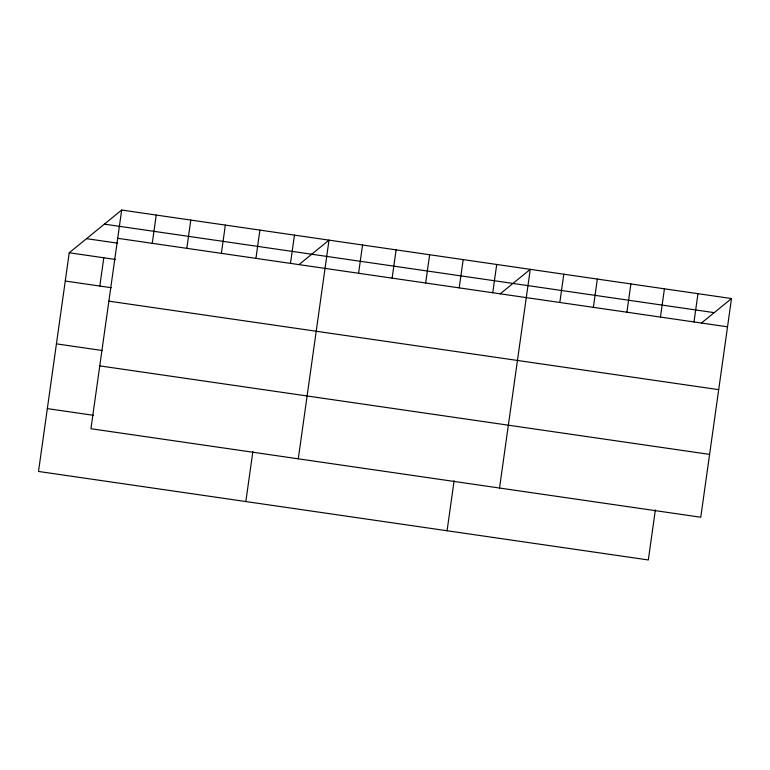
<?xml version="1.0" encoding="UTF-8"?>
<svg xmlns="http://www.w3.org/2000/svg" width="770" height="770" viewBox="0 0 770 770"><rect width="100%" height="100%" fill="white"/><g stroke="black" fill="none" stroke-linecap="round" stroke-linejoin="round"><path stroke-width="1.16" d="M121.679 210.037L90.937 428.726L700.767 517.238L731.5 298.548L121.679 210.037L69.233 252.762L38.5 471.452L648.321 559.963L655.357 509.923M99.821 286.045L103.796 257.777M152.258 243.32L156.233 215.051M186.821 248.335L190.787 220.076M221.375 253.349L225.35 225.09M255.929 258.364L259.904 230.105M245.842 501.54L252.868 451.499M290.483 263.388L294.458 235.12M298.279 458.824L329.011 240.134L298.972 264.611M358.579 273.263L362.555 245.004M392.123 278.134L396.098 249.875M425.666 283.004L429.641 254.735M459.209 287.874L463.174 259.606M447.081 530.751L454.117 480.711M492.742 292.744L496.717 264.476M499.528 488.026L530.26 269.346L500.221 293.813M559.828 302.475L563.794 274.207M593.362 307.346L597.337 279.077M626.905 312.216L630.88 283.947M660.448 317.076L664.423 288.817M693.991 321.947L697.957 293.688M701.46 323.025L731.5 298.548M104.374 224.137L714.194 312.649M117.704 238.305L727.525 326.817M86.538 238.662L117.637 243.176M69.233 252.762L115.308 259.452M65.257 281.031L111.342 287.711M108.868 301.147L718.699 389.659M56.431 343.863L102.506 350.552M99.773 365.885L709.594 454.396M47.336 408.61L93.411 415.3"/></g></svg>
